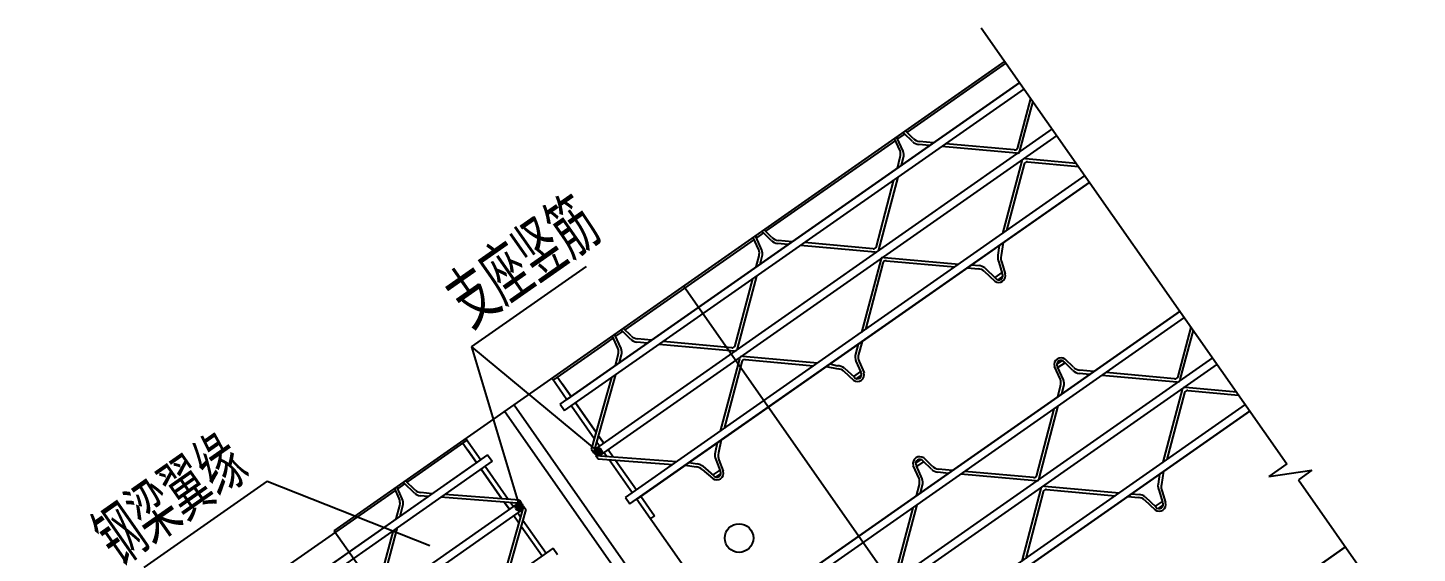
# Model space of a CAD drawing. Header units: millimetres. Extents: x 1089227 to 13101469, y 618865 to 10240562.
# Drawn here: x 2917546 to 2927121, y 4917773 to 4921396 of the extents above; entities that cross this region are included whole.
import ezdxf

# ---------------------------------------------------------------- set-up
doc = ezdxf.new("R2010")
doc.units = ezdxf.units.MM
doc.header["$LTSCALE"] = 1000
doc.layers.get('0').update_dxf_attribs({"linetype": 'CONTINUOUS'})
for name, color, linetype in [('DIM', 3, 'CONTINUOUS'), ('文字', 7, 'CONTINUOUS'), ('钢筋桁架', 53, 'CONTINUOUS')]:
    doc.layers.add(name, color=color, linetype=linetype)
doc.styles.add('TSSD_Norm', font='Tssdeng.shx', dxfattribs={"width": 0.7, "bigfont": 'hztxt.shx'})

# ---------------------------------------------------------------- blocks, each defined once
blk = doc.blocks.new('支座钢筋')
at = {"layer": '钢筋桁架'}
h = blk.add_hatch(color=256, dxfattribs=at)
edge = h.paths.add_edge_path()
edge.add_arc((1844085.191, 10427.524), 40.319, 0, 360)
h = blk.add_hatch(color=256, dxfattribs=at)
edge = h.paths.add_edge_path()
edge.add_arc((1845079, 10427.524), 40.319, 0, 360)
at = {"layer": 'DIM'}
for p, q in [((1842104.272, 12142.652), (1840545.436, 12142.652)), ((1842104.272, 12142.652), (1843098.373, 10633.934)), ((1844629.057, 12067.476), (1844085.191, 10427.524)), ((1844629.057, 12067.476), (1846080.965, 12067.476)), ((1844629.057, 12067.476), (1845079, 10427.524)), ((1850839.076, 11748.471), (1850839.076, 6241.53)), ((1850842.626, 6038.568), (1850842.626, 1235.911))]:
    blk.add_line(p, q, dxfattribs=at)
at = {"layer": '钢筋桁架'}
for p, q in [((1841504.065, 11303.068), (1843132.962, 11303.068)), ((1842377.194, 11323.827), (1850842.626, 11323.827)), ((1842377.194, 11323.827), (1842377.194, 1623.39)), ((1843117.804, 11213.911), (1843138.879, 11323.827)), ((1843141.902, 11191.417), (1843164.885, 11311.268)), ((1843162.795, 11303.068), (1843251.94, 11303.068)), ((1843277.898, 11165.438), (1843249.933, 11311.268)), ((1843301.989, 11187.963), (1843275.939, 11323.827)), ((1843281.545, 11303.068), (1843390.818, 11303.068)), ((1843390.818, 11303.068), (1844037.347, 11303.068)), ((1843986.568, 11303.068), (1843986.568, 11056.878)), ((1843986.568, 11056.878), (1843986.568, 11215.861)), ((1844037.347, 11323.827), (1844037.347, 11056.878)), ((1844528.59, 11323.827), (1844528.59, 1623.39)), ((1844646.14, 11323.827), (1844646.14, 1623.39)), ((1845126.844, 11323.827), (1845126.844, 11056.878)), ((1845773.373, 11303.068), (1845126.844, 11303.068)), ((1845177.622, 11303.068), (1845177.622, 11056.878)), ((1845177.622, 11056.878), (1845177.622, 11215.861)), ((1845882.645, 11303.068), (1845773.373, 11303.068)), ((1845862.201, 11187.963), (1845888.251, 11323.827)), ((1845886.293, 11165.438), (1845914.257, 11311.268)), ((1846001.395, 11303.068), (1845912.251, 11303.068)), ((1846022.288, 11191.417), (1845999.305, 11311.268)), ((1846046.386, 11213.911), (1846025.312, 11323.827)), ((1847660.125, 11303.068), (1846031.228, 11303.068)), ((1846786.997, 11323.827), (1846786.997, 1623.39)), ((1847638.772, 11187.963), (1847664.822, 11323.827)), ((1847662.864, 11165.438), (1847690.828, 11311.268)), ((1847777.534, 11303.068), (1847689.064, 11303.068)), ((1847798.859, 11191.417), (1847775.876, 11311.268)), ((1847822.957, 11213.911), (1847801.882, 11323.827)), ((1849443.545, 11303.068), (1847806.183, 11303.068)), ((1849421.907, 11187.963), (1849447.957, 11323.827)), ((1849445.999, 11165.438), (1849473.963, 11311.268)), ((1849561.686, 11303.068), (1849472.275, 11303.068)), ((1849581.994, 11191.417), (1849559.011, 11311.268)), ((1849606.092, 11213.911), (1849585.017, 11323.827)), ((1850842.626, 11303.068), (1849593.122, 11303.068)), ((1842972.254, 11056.878), (1843081.577, 11151.236)), ((1843022.546, 11056.878), (1843105.744, 11128.803)), ((1843375.279, 11056.878), (1843312.003, 11111.58)), ((1843425.571, 11056.878), (1843336.162, 11134.047)), ((1845738.619, 11056.878), (1845828.028, 11134.047)), ((1845788.912, 11056.878), (1845852.187, 11111.58)), ((1846141.644, 11056.878), (1846058.447, 11128.803)), ((1846191.937, 11056.878), (1846082.613, 11151.236)), ((1847515.19, 11056.878), (1847604.599, 11134.047)), ((1847565.482, 11056.878), (1847628.758, 11111.58)), ((1847918.215, 11056.878), (1847835.017, 11128.803)), ((1847968.507, 11056.878), (1847859.184, 11151.236)), ((1849298.325, 11056.878), (1849387.734, 11134.047)), ((1849348.618, 11056.878), (1849411.893, 11111.58)), ((1849701.35, 11056.878), (1849618.152, 11128.803)), ((1849751.643, 11056.878), (1849642.319, 11151.236)), ((1844125.51, 11056.878), (1838321.564, 11056.878)), ((1838321.564, 11056.878), (1844037.347, 11056.878)), ((1844125.51, 10976.24), (1838321.564, 10976.24)), ((1842336.22, 10475.656), (1842930.434, 10976.24)), ((1842336.261, 10516.96), (1842879.777, 10976.24)), ((1844125.934, 10445.106), (1843475.888, 10976.24)), ((1844125.934, 10486.232), (1843526.545, 10976.24)), ((1843986.568, 10600.165), (1843986.568, 10976.24)), ((1843986.568, 10976.24), (1843986.568, 10600.165)), ((1844037.347, 10976.24), (1844037.347, 10558.653)), ((1844037.347, 10976.24), (1844037.347, 10558.653)), ((1844037.347, 10976.24), (1844037.347, 10558.653)), ((1844037.347, 10976.24), (1844037.347, 10558.653)), ((1844125.51, 11056.878), (1844125.51, 10976.24)), ((1845038.257, 10445.106), (1845688.303, 10976.24)), ((1845038.257, 10486.232), (1845637.645, 10976.24)), ((1845038.681, 11056.878), (1850842.626, 11056.878)), ((1845038.681, 11056.878), (1845038.681, 10976.24)), ((1845038.681, 10976.24), (1850842.626, 10976.24)), ((1850842.626, 11056.878), (1845126.844, 11056.878)), ((1845126.844, 10976.24), (1845126.844, 10558.653)), ((1845126.844, 10976.24), (1845126.844, 10558.653)), ((1845126.844, 10976.24), (1845126.844, 10558.653)), ((1845126.844, 10976.24), (1845126.844, 10558.653)), ((1845177.622, 10600.165), (1845177.622, 10976.24)), ((1845177.622, 10976.24), (1845177.622, 10600.165)), ((1846827.97, 10475.656), (1846233.756, 10976.24)), ((1846827.93, 10516.96), (1846284.414, 10976.24)), ((1846870.66, 10475.656), (1847464.873, 10976.24)), ((1846870.7, 10516.96), (1847414.216, 10976.24)), ((1848611.105, 10475.656), (1848016.892, 10976.24)), ((1848611.065, 10516.96), (1848067.549, 10976.24)), ((1848653.795, 10475.656), (1849248.008, 10976.24)), ((1848653.835, 10516.96), (1849197.351, 10976.24)), ((1850394.24, 10475.656), (1849800.027, 10976.24)), ((1850394.2, 10516.96), (1849850.684, 10976.24)), ((1850436.93, 10475.656), (1850842.626, 10817.427)), ((1850436.97, 10516.96), (1850839.076, 10856.746)), ((1843986.568, 10467.843), (1843986.568, 10558.978)), ((1843986.568, 10558.978), (1843986.568, 10467.843)), ((1844037.347, 10517.488), (1844037.347, 10467.843)), ((1844125.934, 10486.232), (1844125.934, 10445.106)), ((1845038.257, 10486.232), (1845038.257, 10445.106)), ((1845126.844, 10517.488), (1845126.844, 10467.843)), ((1845177.622, 10467.843), (1845177.622, 10558.978)), ((1845177.622, 10558.978), (1845177.622, 10467.843)), ((1844085.191, 10467.843), (1838321.564, 10467.843)), ((1844085.191, 10387.204), (1838321.564, 10387.204)), ((1844125.934, 10409.941), (1843475.888, 9878.808)), ((1844125.934, 10368.815), (1843526.545, 9878.808)), ((1843986.568, 10387.204), (1843986.568, 10296.07)), ((1844037.347, 10387.204), (1844037.347, 10337.559)), ((1844125.934, 10409.941), (1844125.934, 10368.815)), ((1845038.257, 10409.941), (1845688.303, 9878.808)), ((1845038.257, 10409.941), (1845038.257, 10368.815)), ((1845038.257, 10368.815), (1845637.645, 9878.808)), ((1845079, 10467.843), (1850842.626, 10467.843)), ((1845079, 10387.204), (1850842.626, 10387.204)), ((1845126.844, 10387.204), (1845126.844, 10337.559)), ((1845177.622, 10387.204), (1845177.622, 10296.07)), ((1846827.97, 10379.391), (1846233.756, 9878.808)), ((1846870.66, 10379.391), (1847464.873, 9878.808)), ((1848611.105, 10379.391), (1848016.892, 9878.808)), ((1848653.795, 10379.391), (1849248.008, 9878.808)), ((1850394.24, 10379.391), (1849800.027, 9878.808)), ((1850436.93, 10379.391), (1850842.626, 10037.62)), ((1843986.568, 10254.882), (1843986.568, 9878.808)), ((1844037.347, 10296.394), (1844037.347, 9878.808)), ((1844037.347, 10296.394), (1844037.347, 9878.808)), ((1844037.347, 10296.394), (1844037.347, 9878.808)), ((1844037.347, 10296.394), (1844037.347, 9878.808)), ((1845126.844, 10296.394), (1845126.844, 9878.808)), ((1845126.844, 10296.394), (1845126.844, 9878.808)), ((1845126.844, 10296.394), (1845126.844, 9878.808)), ((1845126.844, 10296.394), (1845126.844, 9878.808)), ((1845177.622, 10254.882), (1845177.622, 9878.808)), ((1846827.93, 10338.087), (1846284.414, 9878.808)), ((1846870.7, 10338.087), (1847414.216, 9878.808)), ((1848611.065, 10338.087), (1848067.549, 9878.808)), ((1848653.835, 10338.087), (1849197.351, 9878.808)), ((1850394.2, 10338.087), (1849850.684, 9878.808)), ((1850436.97, 10338.087), (1850839.076, 9998.301)), ((1844125.51, 9878.808), (1838321.564, 9878.808)), ((1844125.51, 9878.808), (1844125.51, 9798.169)), ((1845038.681, 9878.808), (1850842.626, 9878.808)), ((1845038.681, 9878.808), (1845038.681, 9798.169)), ((1845038.681, 9798.169), (1850842.626, 9798.169)), ((1850842.626, 9798.169), (1845126.844, 9798.169)), ((1845126.844, 9798.169), (1845126.844, 8168.055)), ((1845126.844, 9798.169), (1845126.844, 8168.055)), ((1845177.622, 9798.169), (1845177.622, 9551.979)), ((1845738.619, 9798.169), (1845821.386, 9716.577)), ((1845788.912, 9798.169), (1845845.545, 9739.043)), ((1846141.644, 9798.169), (1846066.295, 9727.364)), ((1846191.937, 9798.169), (1846090.462, 9704.932)), ((1847515.19, 9798.169), (1847603.856, 9708.622)), ((1847565.482, 9798.169), (1847616.908, 9738.486)), ((1847918.215, 9798.169), (1847837.12, 9730.446)), ((1847968.507, 9798.169), (1847861.287, 9708.013)), ((1849298.325, 9798.169), (1849385.002, 9724.304)), ((1849348.618, 9798.169), (1849409.161, 9746.771)), ((1849701.35, 9798.169), (1849630.585, 9722.104)), ((1849751.643, 9798.169), (1849657.078, 9699.672)), ((1845855.56, 9662.661), (1845890.153, 9521.301)), ((1845879.651, 9685.186), (1845914.257, 9543.78)), ((1846030.137, 9664.75), (1845999.305, 9543.78)), ((1846054.235, 9642.256), (1846023.41, 9521.301)), ((1847638.029, 9654.706), (1847666.724, 9521.301)), ((1847662.121, 9677.231), (1847690.828, 9543.78)), ((1847800.962, 9667.831), (1847775.876, 9543.78)), ((1847825.06, 9645.338), (1847799.981, 9521.301)), ((1849419.175, 9670.389), (1849449.859, 9521.301)), ((1849443.266, 9692.914), (1849473.963, 9543.78)), ((1849596.753, 9659.49), (1849559.011, 9543.78)), ((1849620.851, 9636.996), (1849583.116, 9521.301)), ((1845177.622, 9551.979), (1845126.844, 9551.979)), ((1846001.395, 9551.979), (1845912.251, 9551.979)), ((1845989.4, 9516.498), (1845924.162, 9516.498)), ((1847777.534, 9551.979), (1847689.064, 9551.979)), ((1847765.971, 9516.498), (1847700.733, 9516.498)), ((1849561.686, 9551.979), (1849472.275, 9551.979)), ((1849549.106, 9516.498), (1849483.868, 9516.498)), ((1847638.772, 8299.14), (1847666.724, 8444.923)), ((1847662.864, 8276.615), (1847690.828, 8422.445)), ((1847777.534, 8414.245), (1847689.064, 8414.245)), ((1847765.971, 8449.726), (1847700.733, 8449.726)), ((1847798.859, 8302.594), (1847775.876, 8422.445)), ((1847822.957, 8325.088), (1847799.981, 8444.923)), ((1849421.907, 8299.14), (1849449.859, 8444.923)), ((1849445.999, 8276.615), (1849473.963, 8422.445)), ((1849561.686, 8414.245), (1849472.275, 8414.245)), ((1849549.106, 8449.726), (1849483.868, 8449.726)), ((1849581.994, 8302.594), (1849559.011, 8422.445)), ((1849606.092, 8325.088), (1849583.116, 8444.923)), ((1847515.19, 8168.055), (1847604.599, 8245.224)), ((1847565.482, 8168.055), (1847628.758, 8222.757)), ((1847918.215, 8168.055), (1847835.017, 8239.98)), ((1847968.507, 8168.055), (1847859.184, 8262.412)), ((1849298.325, 8168.055), (1849387.734, 8245.224)), ((1849348.618, 8168.055), (1849411.893, 8222.757)), ((1849701.35, 8168.055), (1849618.152, 8239.98)), ((1849751.643, 8168.055), (1849642.319, 8262.412)), ((1845038.681, 8168.055), (1850842.626, 8168.055)), ((1845038.681, 8087.417), (1850842.626, 8087.417)), ((1850842.626, 8168.055), (1845126.844, 8168.055)), ((1846870.66, 7586.833), (1847464.873, 8087.417)), ((1846870.7, 7628.137), (1847414.216, 8087.417)), ((1848611.105, 7586.833), (1848016.892, 8087.417)), ((1848611.065, 7628.137), (1848067.549, 8087.417)), ((1848653.795, 7586.833), (1849248.008, 8087.417)), ((1848653.835, 7628.137), (1849197.351, 8087.417)), ((1850394.24, 7586.833), (1849800.027, 8087.417)), ((1850394.2, 7628.137), (1849850.684, 8087.417)), ((1850436.93, 7586.833), (1850842.626, 7928.604)), ((1850436.97, 7628.137), (1850839.076, 7967.923)), ((1845079, 7579.02), (1850842.626, 7579.02)), ((1845079, 7498.381), (1850842.626, 7498.381)), ((1848611.105, 7490.568), (1848016.892, 6989.985)), ((1848653.795, 7490.568), (1849248.008, 6989.985)), ((1850394.24, 7490.568), (1849800.027, 6989.985)), ((1850436.93, 7490.568), (1850842.626, 7148.797)), ((1848611.065, 7449.264), (1848067.549, 6989.985)), ((1848653.835, 7449.264), (1849197.351, 6989.985)), ((1850394.2, 7449.264), (1849850.684, 6989.985)), ((1850436.97, 7449.264), (1850839.076, 7109.478)), ((1845038.681, 6989.985), (1850842.626, 6989.985)), ((1845038.681, 6909.346), (1850842.626, 6909.346)), ((1850842.626, 6909.346), (1845126.844, 6909.346)), ((1849298.325, 6909.346), (1849385.002, 6835.481)), ((1849348.618, 6909.346), (1849409.161, 6857.948)), ((1849701.35, 6909.346), (1849630.585, 6833.281)), ((1849751.643, 6909.346), (1849657.078, 6810.849)), ((1849419.175, 6781.566), (1849449.859, 6632.478)), ((1849443.266, 6804.091), (1849473.963, 6654.957)), ((1849596.753, 6770.667), (1849559.011, 6654.957)), ((1849561.686, 6663.156), (1849472.275, 6663.156)), ((1849549.106, 6627.675), (1849483.868, 6627.675)), ((1849620.851, 6748.173), (1849583.116, 6632.478)), ((1850613.095, 6241.53), (1851014.775, 6038.568)), ((1850839.076, 6241.53), (1850613.095, 6241.53)), ((1851014.775, 6038.568), (1850842.626, 6038.568)), ((1845038.681, 5190.24), (1850842.626, 5190.24)), ((1850842.626, 5190.24), (1845126.844, 5190.24))]:
    blk.add_line(p, q, dxfattribs=at)
for centre, radius in [((1844085.191, 10427.524), 40.319), ((1845079, 10427.524), 40.319), ((1845760.914, 8861.372), 148.138)]:
    blk.add_circle(centre, radius, dxfattribs=at)
for centre, radius, start, end in [((1843009.572, 11234.663), 110.204, 310.7974792, 349.1462208), ((1843207.409, 11311.268), 42.524, 162.8212407, 180), ((1843207.409, 11311.268), 42.524, 0, 17.1787593), ((1845956.781, 11311.268), 42.524, 162.8212407, 180), ((1845956.781, 11311.268), 42.524, 0, 17.1787593), ((1846154.619, 11234.663), 110.204, 190.8537792, 229.2025208), ((1847733.352, 11311.268), 42.524, 162.8212407, 180), ((1847733.352, 11311.268), 42.524, 0, 17.1787593), ((1847931.19, 11234.663), 110.204, 190.8537792, 229.2025208), ((1849516.487, 11311.268), 42.524, 162.8212407, 180), ((1849516.487, 11311.268), 42.524, 0, 17.1787593), ((1849714.325, 11234.663), 110.204, 190.8537792, 229.2025208), ((1843033.67, 11212.172), 110.204, 310.8437833, 349.1447047), ((1843384.077, 11194.949), 110.204, 195.5328203, 229.1562167), ((1843408.168, 11217.474), 110.204, 195.5328203, 229.2025208), ((1845756.022, 11217.474), 110.204, 310.7974792, 344.4671797), ((1845780.114, 11194.949), 110.204, 310.8437833, 344.4671797), ((1846130.52, 11212.172), 110.204, 190.8552953, 229.1562167), ((1847532.593, 11217.474), 110.204, 310.7974792, 344.4671797), ((1847556.684, 11194.949), 110.204, 310.8437833, 344.4671797), ((1847907.091, 11212.172), 110.204, 190.8552953, 229.1562167), ((1849315.728, 11217.474), 110.204, 310.7974792, 344.4671797), ((1849339.82, 11194.949), 110.204, 310.8437833, 344.4671797), ((1849690.226, 11212.172), 110.204, 190.8552953, 229.1562167), ((1846849.315, 10542.173), 33.061, 229.6961178, 310.3038822), ((1848632.45, 10542.173), 33.061, 229.6961178, 310.3038822), ((1850415.585, 10542.173), 33.061, 229.6961178, 310.3038822), ((1846849.315, 10312.874), 33.061, 49.6961178, 130.3038822), ((1846849.315, 10500.904), 33.061, 229.7886035, 310.2113965), ((1846849.315, 10354.143), 33.061, 49.7886035, 130.2113965), ((1848632.45, 10312.874), 33.061, 49.6961178, 130.3038822), ((1848632.45, 10500.904), 33.061, 229.7886035, 310.2113965), ((1848632.45, 10354.143), 33.061, 49.7886035, 130.2113965), ((1850415.585, 10312.874), 33.061, 49.6961178, 130.3038822), ((1850415.585, 10500.904), 33.061, 229.7886035, 310.2113965), ((1850415.585, 10354.143), 33.061, 49.7886035, 130.2113965), ((1845749.381, 9633.15), 110.204, 15.5328203, 49.2025208), ((1845773.472, 9655.675), 110.204, 15.5328203, 49.1562167), ((1846138.369, 9643.995), 110.204, 130.8437833, 169.1447047), ((1846162.468, 9621.505), 110.204, 130.7974792, 169.1462208), ((1847531.85, 9625.194), 110.204, 15.5328203, 49.2025208), ((1847517.644, 9617.905), 156.183, 22.3244453, 50.5382876), ((1847909.194, 9647.077), 110.204, 130.8437833, 169.1447047), ((1847933.293, 9624.586), 110.204, 130.7974792, 169.1462208), ((1849312.996, 9640.877), 110.204, 15.5328203, 49.2025208), ((1849337.087, 9663.402), 110.204, 15.5328203, 49.1562167), ((1849702.323, 9642.895), 106.866, 132.1664071, 171.0665567), ((1849729.084, 9616.245), 110.204, 130.7974792, 169.1462208), ((1845956.781, 9543.78), 69.763, 198.7964027, 341.2035973), ((1845956.781, 9543.78), 42.524, 180, 0), ((1847733.352, 9543.78), 69.763, 198.7964027, 341.2035973), ((1847733.352, 9543.78), 42.524, 180, 0), ((1849516.487, 9543.78), 69.763, 198.7964027, 341.2035973), ((1849516.487, 9543.78), 42.524, 180, 0), ((1847733.352, 8422.445), 69.763, 18.7964027, 161.2035973), ((1849516.487, 8422.445), 69.763, 18.7964027, 161.2035973), ((1847733.352, 8422.445), 42.524, 0, 180), ((1849516.487, 8422.445), 42.524, 0, 180), ((1847532.593, 8328.651), 110.204, 310.7974792, 344.4671797), ((1847556.684, 8306.126), 110.204, 310.8437833, 344.4671797), ((1847907.091, 8323.349), 110.204, 190.8552953, 229.1562167), ((1847931.19, 8345.84), 110.204, 190.8537792, 229.2025208), ((1849315.728, 8328.651), 110.204, 310.7974792, 344.4671797), ((1849339.82, 8306.126), 110.204, 310.8437833, 344.4671797), ((1849690.226, 8323.349), 110.204, 190.8552953, 229.1562167), ((1849714.325, 8345.84), 110.204, 190.8537792, 229.2025208), ((1848632.45, 7653.35), 33.061, 229.6961178, 310.3038822), ((1850415.585, 7653.35), 33.061, 229.6961178, 310.3038822), ((1848632.45, 7612.081), 33.061, 229.7886035, 310.2113965), ((1848632.45, 7465.32), 33.061, 49.7886035, 130.2113965), ((1850415.585, 7612.081), 33.061, 229.7886035, 310.2113965), ((1850415.585, 7465.32), 33.061, 49.7886035, 130.2113965), ((1848632.45, 7424.051), 33.061, 49.6961178, 130.3038822), ((1850415.585, 7424.051), 33.061, 49.6961178, 130.3038822), ((1849312.996, 6752.054), 110.204, 15.5328203, 49.2025208), ((1849337.087, 6774.579), 110.204, 15.5328203, 49.1562167), ((1849702.323, 6754.072), 106.866, 132.1664071, 171.0665567), ((1849729.084, 6727.421), 110.204, 130.7974792, 169.1462208), ((1849516.487, 6654.957), 69.763, 198.7964027, 341.2035973), ((1849516.487, 6654.957), 42.524, 180, 0)]:
    blk.add_arc(centre, radius, start, end, dxfattribs=at)
at = {"layer": '文字', "style": 'TSSD_Norm', "width": 0.7}
for s, p in [('钢梁翼缘', (1840332.271, 12252.084)), ('支座竖筋', (1844728.776, 12179.561))]:
    blk.add_text(s, height=600, dxfattribs=at).set_placement(p)

msp = doc.modelspace()

# ---------------------------------------------------------------- block references
at = {"xscale": 0.6666666666666665, "yscale": 0.6666666666666665, "zscale": 0.6666666666666665, "rotation": 35.00532206532387}
msp.add_blockref('支座钢筋', (1917929.662, 4207154.878), dxfattribs=at)

doc.saveas('drawing.dxf')
